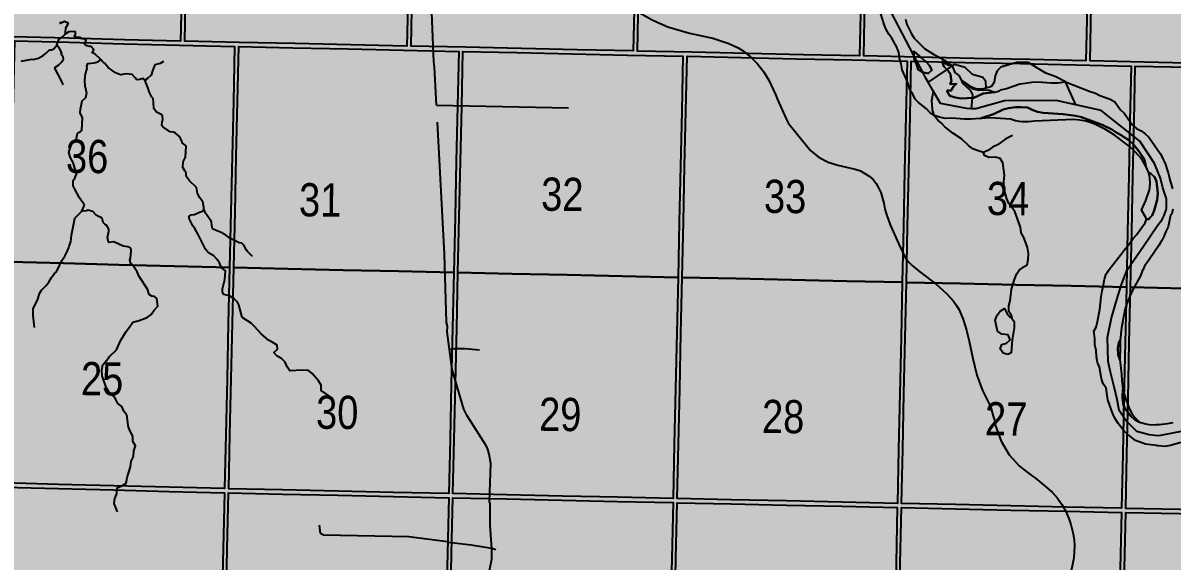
# Model space of a CAD drawing. Extents: x 406396 to 410344, y 6062839 to 6066265.
# Drawn here: x 409331.5 to 409607.9, y 6063477.4 to 6063606.8 of the extents above; entities that cross this region are included whole.
import ezdxf

# ---------------------------------------------------------------- set-up
doc = ezdxf.new("R2010")
doc.units = 0
doc.header["$LTSCALE"] = 5
doc.linetypes.add('DASHED2', pattern=[9.525, 6.35, -3.175])
for name, color, linetype in [('39', 28, 'Continuous'), ('Quarters', 8, 'Continuous'), ('RoadSeg', 57, 'DASHED2'), ('T-WATER', 160, 'Continuous')]:
    doc.layers.add(name, color=color, linetype=linetype)
doc.layers.add('ROUTE-MAP-BACKGROUND-H', color=7, linetype='Continuous', true_color=0xf0ebff)
doc.styles.add('120', font='ARIALN.TTF', dxfattribs={"height": 13})
doc.linetypes.add('TRACKS', pattern='A,3.81,[130,ltypeshp1.shx,S=6.35,R=0,X=0,Y=0],3.81', length=7.62)

msp = doc.modelspace()

# ---------------------------------------------------------------- hatches: boundary and pattern name
at = {"layer": 'ROUTE-MAP-BACKGROUND-H'}
h = msp.add_hatch(color=256, dxfattribs=at)
h.dxf.hatch_style = 1
h.paths.add_polyline_path([(410258.66, 6063255.58), (410260.58, 6063368.34), (410268.76, 6064233.9), (408843.43, 6064264.01), (408831.79, 6063292.96), (408823.13, 6062965.95), (408855.63, 6062965.09), (408869, 6062964.74), (410253.21, 6062935.45)])

# ---------------------------------------------------------------- linework, layer by layer
at = {"layer": '39', "linetype": 'TRACKS', "ltscale": 0.1, "flags": 128}
msp.add_lwpolyline([(409272.02, 6063836.82), (409271.32, 6063838.78), (409271.18, 6063839.93), (409271.21, 6063840.87), (409271.57, 6063842), (409271.73, 6063842.36), (409272.87, 6063844.9), (409272.85, 6063847.18), (409272.77, 6063847.86), (409272.11, 6063849.4), (409267.58, 6063856.61), (409266.84, 6063857.77), (409266.3, 6063858.53), (409265.25, 6063859.42), (409264.45, 6063859.9), (409261.45, 6063860.96), (409260.41, 6063861.48), (409259.86, 6063861.98), (409259.15, 6063862.64), (409258.09, 6063864.19), (409258.5, 6063862.08), (409258.99, 6063859.51), (409259.9, 6063856.62), (409261, 6063853.97), (409262.33, 6063851.54), (409264.2, 6063848.68), (409268.07, 6063842.81), (409272.02, 6063836.82), (409275.44, 6063831.57), (409276.51, 6063829.75), (409277.5, 6063827.79), (409278.63, 6063825.18), (409279.49, 6063822.26), (409284.43, 6063797.05), (409284.9, 6063794.76), (409285.73, 6063790.53), (409286.57, 6063786.42), (409287.62, 6063781.18), (409287.78, 6063779.89), (409287.89, 6063777.63), (409287.93, 6063777.06), (409287.74, 6063770.19), (409287.44, 6063751.48), (409287.65, 6063749.32), (409288.01, 6063747.64), (409288.78, 6063745.11), (409289.23, 6063744.04), (409290.07, 6063742.54), (409291.27, 6063740.7), (409292.62, 6063739.16), (409294.13, 6063737.82), (409295.13, 6063736.81), (409297.34, 6063734.96), (409309.1, 6063725.11), (409322.39, 6063713.97), (409329.28, 6063708.22), (409339.78, 6063700.7), (409352.06, 6063691.93), (409357.73, 6063687.88), (409378.57, 6063673.01), (409386.1, 6063667.44), (409391.17, 6063663.84), (409395.22, 6063661.36), (409396.84, 6063660.35), (409402.78, 6063656.58), (409403.49, 6063656.14), (409413.22, 6063650.19), (409417.08, 6063647.83), (409435.1, 6063636.69), (409436.81, 6063635.63), (409458.88, 6063622.22), (409469.4, 6063615.74), (409471.85, 6063614.22), (409480.28, 6063609.03), (409482.82, 6063607.58), (409483.15, 6063607.4), (409486.66, 6063605.87), (409491.82, 6063604.34), (409497.41, 6063603.11), (409501.3, 6063601.89), (409503.56, 6063600.82), (409504.58, 6063600.17), (409506.47, 6063598.66), (409508.18, 6063597.01), (409509.66, 6063595.13), (409510.95, 6063593.02), (409512.55, 6063589.58), (409513.03, 6063588.36), (409515.08, 6063583.72), (409515.68, 6063582.65), (409516.41, 6063581.69), (409520.96, 6063576.13), (409522.79, 6063574.59), (409524.73, 6063573.53), (409524.97, 6063573.4), (409527.55, 6063572.57), (409531.71, 6063571.64), (409532.96, 6063571.23), (409535.08, 6063569.95), (409535.99, 6063569.14), (409536.72, 6063568.17), (409537.32, 6063567.13), (409537.83, 6063565.98), (409538.61, 6063563.45), (409538.83, 6063562), (409539.21, 6063560.71), (409540.1, 6063558.26), (409542.19, 6063553.58), (409543.82, 6063550.19), (409544.58, 6063549.27), (409544.98, 6063548.88), (409545.25, 6063548.62), (409545.43, 6063548.44), (409547.24, 6063546.91), (409551.16, 6063543.98), (409553.76, 6063541.61), (409555.37, 6063539.85), (409556.09, 6063538.86), (409556.67, 6063537.76), (409557.69, 6063535.48), (409558.5, 6063532.93), (409559.11, 6063530.22), (409559.96, 6063526.1), (409560.95, 6063522.04), (409562.32, 6063518.36), (409564, 6063515.03), (409564.47, 6063513.81), (409564.77, 6063512.46), (409565.19, 6063511.22), (409565.47, 6063509.86), (409566.84, 6063506.2), (409568.73, 6063502.94), (409570.29, 6063501.15), (409571.11, 6063500.27), (409572.02, 6063499.51), (409574.35, 6063497.8), (409575.08, 6063497.28), (409579.07, 6063493.95), (409580.38, 6063492.44), (409581.39, 6063490.99), (409582.32, 6063489.31), (409583.1, 6063487.61), (409583.56, 6063486.16), (409584.13, 6063483.93), (409584.36, 6063482.39), (409584.41, 6063481.03), (409584.29, 6063478.12), (409583.9, 6063476.13), (409583.47, 6063474.37), (409582.83, 6063472.79), (409581.84, 6063470.79), (409578.5, 6063464.49), (409577.58, 6063462.48), (409576.92, 6063460.63), (409576.52, 6063458.87), (409576.3, 6063456.96), (409576.32, 6063455.43), (409576.49, 6063453.54), (409576.66, 6063452.63), (409577.29, 6063450.09), (409577.88, 6063448.24), (409578.28, 6063447.27), (409579.69, 6063444.65), (409581.17, 6063442.45), (409582.3, 6063441.26), (409583.47, 6063440.25), (409584.97, 6063439.14), (409587.28, 6063437.87), (409589.01, 6063437.13), (409591.9, 6063436.35), (409597.08, 6063436.05), (409599.85, 6063436.48), (409600.49, 6063436.58), (409602.5, 6063437.16), (409602.76, 6063437.23), (409603.02, 6063437.3), (409606.03, 6063438.17), (409608.84, 6063438.74), (409610.49, 6063438.83), (409615.41, 6063438.84), (409619.06, 6063438.97), (409621.69, 6063439.46), (409629.01, 6063441.93), (409631.64, 6063442.49), (409643.31, 6063443.27), (409645.71, 6063443.19), (409647.19, 6063443.09), (409653.3, 6063442.68), (409659.64, 6063443.22), (409662.48, 6063442.85), (409664.59, 6063442.15), (409665.9, 6063441.43), (409666.46, 6063441.06), (409666.96, 6063440.73), (409668.25, 6063439.55), (409669.32, 6063438.26), (409675.21, 6063431.64), (409676.26, 6063430.74), (409678.61, 6063428.99), (409679.79, 6063428.33), (409692.44, 6063421.82), (409693.66, 6063421.26), (409694.83, 6063420.84), (409695.98, 6063420.6), (409697.12, 6063420.48), (409698.29, 6063420.51), (409702.83, 6063420.92), (409704.14, 6063420.94), (409705.51, 6063420.83), (409706.86, 6063420.49), (409707.94, 6063420.04), (409708.96, 6063419.47), (409709.95, 6063418.79), (409710.97, 6063417.85), (409711.88, 6063416.7), (409714.68, 6063412.19), (409715.89, 6063410.42), (409716.61, 6063409.72), (409718.04, 6063408.55), (409719.39, 6063407.8), (409723.58, 6063405.98), (409728.97, 6063403.69), (409731.46, 6063403.2), (409733.51, 6063403.24), (409735.73, 6063403.91), (409737.83, 6063404.96), (409739.69, 6063405.6), (409741.54, 6063406.45), (409743.38, 6063407.07), (409746.68, 6063407.55), (409748.65, 6063407.62), (409752.07, 6063407.92), (409753.14, 6063408.01), (409757.45, 6063407.95), (409759.35, 6063407.76), (409761.55, 6063407.41), (409761.81, 6063407.37), (409766.84, 6063406.25), (409772.96, 6063403.66), (409774.8, 6063402.57), (409776.18, 6063401.54), (409777.74, 6063399.97), (409778.92, 6063398.54), (409783.91, 6063394.32), (409790.27, 6063389.52), (409792.52, 6063388.3), (409796.84, 6063386.74), (409799.2, 6063386.03), (409802.58, 6063384.04), (409806.13, 6063380.17), (409809.39, 6063376.59), (409812.67, 6063373.5), (409820.51, 6063369.76), (409823.36, 6063368.05), (409825.79, 6063366.82), (409827.92, 6063365.28), (409830.31, 6063362.87), (409834.73, 6063358.21), (409839.01, 6063353.73), (409839.57, 6063353.3), (409840.7, 6063352.43), (409842.98, 6063351.08), (409847.86, 6063348.01), (409850.02, 6063346.24), (409859.19, 6063336.57), (409866.61, 6063328.88), (409869.32, 6063325.95), (409871.06, 6063323.53), (409872.24, 6063321.22), (409873.15, 6063318.49), (409875.49, 6063307.66), (409876.28, 6063303.52), (409876.99, 6063299.9), (409877.29, 6063298.61), (409877.5, 6063297.69), (409878.09, 6063294.03), (409878.09, 6063291.03), (409877.75, 6063288.56), (409874.31, 6063274.14), (409874.01, 6063272.3), (409873.93, 6063269.93), (409874.24, 6063266.76), (409875.67, 6063259.98), (409879.27, 6063242.81), (409881.31, 6063233.17), (409882, 6063229.89), (409883.32, 6063221.09), (409887.74, 6063187.55), (409888.65, 6063181.87), (409890.75, 6063173.22), (409895.34, 6063155.26), (409895.71, 6063154.09), (409896.72, 6063151.72), (409898.03, 6063149.68), (409898.81, 6063148.79), (409900.65, 6063147.23), (409903.37, 6063144.79), (409907.21, 6063141.73), (409908.8, 6063140.02), (409910.81, 6063137.12), (409911.16, 6063136.49), (409915.77, 6063128.32), (409921.41, 6063118.39), (409921.97, 6063117.51), (409924.34, 6063114.59), (409926.86, 6063112.07), (409939.66, 6063099.28), (409940.72, 6063098.29), (409941.51, 6063097.38), (409943, 6063095.46), (409943.51, 6063094.65), (409944.94, 6063092.29), (409947.26, 6063087.94), (409947.93, 6063086.97), (409949.04, 6063084.88), (409949.64, 6063083.71), (409950.86, 6063081.66), (409951.4, 6063080.48), (409952.87, 6063077.79), (409953.16, 6063077.25), (409954.62, 6063073.79), (409954.97, 6063072.52), (409955.42, 6063069.67), (409958.4, 6063056.2), (409959.88, 6063049.52), (409962.65, 6063036.87), (409963.38, 6063034.33), (409964.27, 6063032.03), (409965.36, 6063029.89), (409968.82, 6063024.97), (409980.36, 6063008.81), (409981.27, 6063007.64), (409984.47, 6063004.15), (409992.59, 6062995.54), (409993.54, 6062994.51), (410001.27, 6062986.07), (410002.72, 6062984.56), (410004.08, 6062982.94), (410005.13, 6062981.24), (410006.03, 6062979.26), (410006.57, 6062977.31), (410006.77, 6062975.33), (410006.77, 6062973.33), (410006.27, 6062970.34), (410005.34, 6062967.06), (410004.61, 6062965.02), (410003.54, 6062961.03), (410001.48, 6062954.07), (410001.16, 6062953.06), (410000.78, 6062951.35), (410000.77, 6062947.99), (410001.11, 6062943.61), (410001.31, 6062941.88), (410001.35, 6062941.02)], dxfattribs=at)
at = {"layer": 'Quarters'}
for points in [[(409370.63, 6063655.65), (409370.32, 6063642.27), (409370.02, 6063628.88), (409369.71, 6063615.66), (409369.41, 6063602.45), (409355.96, 6063602.78), (409342.51, 6063603.12), (409329.06, 6063603.46), (409315.95, 6063603.79), (409316.26, 6063616.99), (409316.57, 6063630.18), (409316.88, 6063643.56), (409317.19, 6063656.94), (409330.3, 6063656.63), (409343.74, 6063656.3), (409357.19, 6063655.97)], [(409425.05, 6063654.46), (409424.75, 6063641.08), (409424.44, 6063627.7), (409424.15, 6063614.48), (409423.85, 6063601.26), (409410.4, 6063601.55), (409396.96, 6063601.84), (409383.52, 6063602.14), (409370.41, 6063602.42), (409370.72, 6063615.64), (409371.02, 6063628.86), (409371.33, 6063642.24), (409371.63, 6063655.62), (409384.74, 6063655.34), (409398.17, 6063655.04), (409411.61, 6063654.75)], [(409479.47, 6063653.27), (409479.17, 6063639.89), (409478.88, 6063626.51), (409478.58, 6063613.29), (409478.29, 6063600.07), (409464.85, 6063600.36), (409451.4, 6063600.65), (409437.96, 6063600.95), (409424.85, 6063601.24), (409425.15, 6063614.45), (409425.45, 6063627.67), (409425.75, 6063641.05), (409426.05, 6063654.44), (409439.16, 6063654.15), (409452.6, 6063653.86), (409466.03, 6063653.56)], [(409533.89, 6063652.08), (409533.6, 6063638.7), (409533.31, 6063625.32), (409533.02, 6063612.1), (409532.73, 6063598.88), (409519.29, 6063599.17), (409505.84, 6063599.47), (409492.4, 6063599.76), (409479.29, 6063600.05), (409479.59, 6063613.26), (409479.88, 6063626.48), (409480.18, 6063639.87), (409480.48, 6063653.25), (409493.58, 6063652.96), (409507.02, 6063652.67), (409520.46, 6063652.37)], [(409588.32, 6063650.89), (409588.03, 6063637.51), (409587.74, 6063624.13), (409587.46, 6063610.91), (409587.17, 6063597.69), (409573.73, 6063597.98), (409560.29, 6063598.28), (409546.84, 6063598.57), (409533.73, 6063598.86), (409534.02, 6063612.08), (409534.31, 6063625.29), (409534.61, 6063638.68), (409534.9, 6063652.06), (409548, 6063651.77), (409561.44, 6063651.48), (409574.88, 6063651.18)], [(409642.74, 6063649.7), (409642.46, 6063636.32), (409642.17, 6063622.94), (409641.9, 6063609.72), (409641.62, 6063596.5), (409628.17, 6063596.79), (409614.73, 6063597.09), (409601.28, 6063597.38), (409588.18, 6063597.67), (409588.46, 6063610.89), (409588.74, 6063624.1), (409589.03, 6063637.49), (409589.32, 6063650.87), (409602.42, 6063650.58), (409615.86, 6063650.29), (409629.3, 6063649.99)], [(409381.21, 6063547.96), (409367.9, 6063548.3), (409354.58, 6063548.65), (409341.27, 6063548.99), (409328.29, 6063549.33), (409328.6, 6063562.71), (409328.92, 6063576.09), (409329.22, 6063589.28), (409329.53, 6063602.48), (409342.51, 6063602.15), (409355.81, 6063601.82), (409369.12, 6063601.49), (409382.43, 6063601.16), (409382.13, 6063587.94), (409381.82, 6063574.72), (409381.52, 6063561.34)], [(409435.14, 6063546.78), (409421.82, 6063547.07), (409408.51, 6063547.36), (409395.19, 6063547.65), (409382.21, 6063547.94), (409382.52, 6063561.32), (409382.83, 6063574.7), (409383.13, 6063587.92), (409383.43, 6063601.14), (409396.41, 6063600.85), (409409.72, 6063600.56), (409423.03, 6063600.27), (409436.34, 6063599.98), (409436.04, 6063586.76), (409435.74, 6063573.54), (409435.44, 6063560.16)], [(409489.07, 6063545.6), (409475.75, 6063545.89), (409462.44, 6063546.18), (409449.12, 6063546.48), (409436.14, 6063546.76), (409436.44, 6063560.14), (409436.75, 6063573.52), (409437.04, 6063586.74), (409437.34, 6063599.96), (409450.32, 6063599.68), (409463.63, 6063599.38), (409476.94, 6063599.09), (409490.25, 6063598.8), (409489.96, 6063585.58), (409489.66, 6063572.36), (409489.36, 6063558.98)], [(409543, 6063544.42), (409529.68, 6063544.71), (409516.37, 6063545.01), (409503.05, 6063545.3), (409490.07, 6063545.58), (409490.37, 6063558.96), (409490.67, 6063572.34), (409490.96, 6063585.56), (409491.25, 6063598.78), (409504.23, 6063598.5), (409517.54, 6063598.21), (409530.85, 6063597.91), (409544.16, 6063597.62), (409543.87, 6063584.4), (409543.58, 6063571.18), (409543.29, 6063557.8)], [(409596.91, 6063543.25), (409583.6, 6063543.54), (409570.29, 6063543.83), (409556.98, 6063544.12), (409544, 6063544.4), (409544.29, 6063557.78), (409544.59, 6063571.16), (409544.88, 6063584.38), (409545.16, 6063597.6), (409558.14, 6063597.32), (409571.44, 6063597.03), (409584.75, 6063596.74), (409598.05, 6063596.45), (409597.77, 6063583.23), (409597.48, 6063570.01), (409597.2, 6063556.63)], [(409650.82, 6063542.06), (409637.51, 6063542.36), (409624.2, 6063542.65), (409610.89, 6063542.94), (409597.91, 6063543.22), (409598.2, 6063556.6), (409598.49, 6063569.98), (409598.77, 6063583.2), (409599.06, 6063596.42), (409612.03, 6063596.14), (409625.33, 6063595.85), (409638.64, 6063595.56), (409651.95, 6063595.26), (409651.67, 6063582.04), (409651.39, 6063568.82), (409651.11, 6063555.44)], [(409381.21, 6063547.96), (409380.9, 6063534.58), (409380.6, 6063521.2), (409380.29, 6063507.82), (409379.99, 6063494.77), (409366.67, 6063495.12), (409353.36, 6063495.46), (409340.04, 6063495.8), (409327.06, 6063496.14), (409327.36, 6063509.19), (409327.67, 6063522.57), (409327.98, 6063535.95), (409328.29, 6063549.33), (409341.27, 6063548.99), (409354.58, 6063548.65), (409367.9, 6063548.3)], [(409435.14, 6063546.78), (409434.84, 6063533.4), (409434.53, 6063520.02), (409434.23, 6063506.64), (409433.94, 6063493.59), (409420.62, 6063493.88), (409407.3, 6063494.18), (409393.98, 6063494.47), (409381, 6063494.75), (409381.29, 6063507.8), (409381.6, 6063521.18), (409381.91, 6063534.56), (409382.21, 6063547.94), (409395.19, 6063547.65), (409408.51, 6063547.36), (409421.82, 6063547.07)], [(409489.07, 6063545.6), (409488.77, 6063532.22), (409488.47, 6063518.84), (409488.18, 6063505.46), (409487.89, 6063492.41), (409474.57, 6063492.71), (409461.25, 6063493), (409447.93, 6063493.29), (409434.94, 6063493.57), (409435.24, 6063506.62), (409435.54, 6063520), (409435.84, 6063533.38), (409436.14, 6063546.76), (409449.12, 6063546.48), (409462.44, 6063546.18), (409475.75, 6063545.89)], [(409543, 6063544.42), (409542.71, 6063531.04), (409542.41, 6063517.66), (409542.12, 6063504.28), (409541.84, 6063491.23), (409528.52, 6063491.53), (409515.2, 6063491.82), (409501.88, 6063492.11), (409488.89, 6063492.39), (409489.18, 6063505.44), (409489.48, 6063518.82), (409489.77, 6063532.2), (409490.07, 6063545.58), (409503.05, 6063545.3), (409516.37, 6063545.01), (409529.68, 6063544.71)], [(409596.91, 6063543.25), (409596.62, 6063529.86), (409596.33, 6063516.48), (409596.05, 6063503.1), (409595.77, 6063490.06), (409582.45, 6063490.35), (409569.14, 6063490.64), (409555.82, 6063490.93), (409542.84, 6063491.21), (409543.13, 6063504.26), (409543.42, 6063517.64), (409543.71, 6063531.02), (409544, 6063544.4), (409556.98, 6063544.12), (409570.29, 6063543.83), (409583.6, 6063543.54)], [(409650.82, 6063542.06), (409650.54, 6063528.68), (409650.26, 6063515.3), (409649.98, 6063501.92), (409649.7, 6063488.87), (409636.38, 6063489.17), (409623.07, 6063489.46), (409609.75, 6063489.75), (409596.77, 6063490.03), (409597.05, 6063503.08), (409597.34, 6063516.46), (409597.62, 6063529.84), (409597.91, 6063543.22), (409610.89, 6063542.94), (409624.2, 6063542.65), (409637.51, 6063542.36)], [(409378.74, 6063440.25), (409365.42, 6063440.59), (409352.1, 6063440.93), (409338.78, 6063441.28), (409325.79, 6063441.61), (409326.1, 6063454.99), (409326.41, 6063468.37), (409326.72, 6063481.76), (409327.03, 6063495.14), (409340.02, 6063494.8), (409353.33, 6063494.46), (409366.65, 6063494.11), (409379.97, 6063493.77), (409379.66, 6063480.39), (409379.36, 6063467.01), (409379.05, 6063453.63)], [(409432.71, 6063439.07), (409419.39, 6063439.36), (409406.06, 6063439.65), (409392.74, 6063439.94), (409379.75, 6063440.22), (409380.05, 6063453.6), (409380.36, 6063466.98), (409380.67, 6063480.37), (409380.97, 6063493.75), (409393.96, 6063493.46), (409407.28, 6063493.17), (409420.6, 6063492.88), (409433.92, 6063492.59), (409433.61, 6063479.21), (409433.31, 6063465.83), (409433.01, 6063452.45)], [(409486.68, 6063437.89), (409473.35, 6063438.18), (409460.03, 6063438.47), (409446.7, 6063438.76), (409433.71, 6063439.05), (409434.02, 6063452.43), (409434.32, 6063465.81), (409434.62, 6063479.19), (409434.92, 6063492.57), (409447.91, 6063492.28), (409461.23, 6063491.99), (409474.55, 6063491.7), (409487.87, 6063491.41), (409487.57, 6063478.03), (409487.27, 6063464.65), (409486.98, 6063451.27)], [(409540.65, 6063436.71), (409527.32, 6063437), (409514, 6063437.29), (409500.67, 6063437.58), (409487.68, 6063437.87), (409487.98, 6063451.25), (409488.28, 6063464.63), (409488.57, 6063478.01), (409488.87, 6063491.39), (409501.85, 6063491.1), (409515.18, 6063490.81), (409528.5, 6063490.52), (409541.82, 6063490.23), (409541.52, 6063476.85), (409541.23, 6063463.47), (409540.94, 6063450.09)], [(409594.6, 6063435.53), (409581.28, 6063435.82), (409567.96, 6063436.11), (409554.64, 6063436.4), (409541.65, 6063436.69), (409541.94, 6063450.07), (409542.24, 6063463.45), (409542.53, 6063476.83), (409542.82, 6063490.21), (409555.8, 6063489.93), (409569.11, 6063489.63), (409582.43, 6063489.34), (409595.75, 6063489.05), (409595.46, 6063475.67), (409595.17, 6063462.29), (409594.88, 6063448.91)], [(409648.55, 6063434.35), (409635.23, 6063434.64), (409621.91, 6063434.93), (409608.59, 6063435.22), (409595.6, 6063435.51), (409595.89, 6063448.89), (409596.18, 6063462.27), (409596.46, 6063475.65), (409596.75, 6063489.03), (409609.73, 6063488.75), (409623.05, 6063488.45), (409636.36, 6063488.16), (409649.68, 6063487.87), (409649.4, 6063474.49), (409649.12, 6063461.11), (409648.83, 6063447.73)]]:
    msp.add_lwpolyline(points, close=True, dxfattribs=at)
at = {"layer": 'RoadSeg'}
for p, q in [((409430.97, 6063587.01), (409477.4, 6063586.11)), ((409445.22, 6063480.01), (409444.28, 6063480.38))]:
    msp.add_line(p, q, dxfattribs=at)
for points in [[(409430.97, 6063587.01), (409430.51, 6063596.16), (409430.31, 6063597.49), (409429.64, 6063615.86), (409429.31, 6063617.03), (409428.48, 6063618.06), (409421.55, 6063623.38)], [(409434.13, 6063528.27), (409433.57, 6063532.53), (409433.6, 6063533.89), (409433.4, 6063534.73), (409432.87, 6063551.2), (409430.97, 6063587.01)], [(409441.29, 6063528.1), (409437.86, 6063528.4), (409435.43, 6063528.44), (409434.13, 6063528.27)], [(409444.28, 6063480.38), (409443.92, 6063485.94), (409443.88, 6063491.23), (409443.75, 6063491.59), (409444.02, 6063500.78), (409443.65, 6063503.04), (409443.25, 6063504.47), (409442.82, 6063505.27), (409438.36, 6063512.26), (409437.59, 6063513.93), (409434.77, 6063523.44), (409434.13, 6063528.27)], [(409444.28, 6063480.38), (409439.29, 6063481.21), (409433.87, 6063481.78), (409433.6, 6063481.94), (409424.35, 6063483.14), (409403.82, 6063483.61), (409403.12, 6063483.97), (409402.82, 6063486)], [(409443.75, 6063475.05), (409444.28, 6063477.78), (409444.28, 6063480.38)]]:
    msp.add_lwpolyline(points, dxfattribs=at)
at = {"layer": 'T-WATER'}
for p, q in [((409547.94, 6063594.97), (409545.82, 6063599.01)), ((409553.72, 6063595.64), (409549.24, 6063592.58)), ((409554.98, 6063596.5), (409553.72, 6063595.64)), ((409550.53, 6063590.33), (409549.24, 6063592.58)), ((409584.75, 6063587.09), (409582.31, 6063592.63)), ((409559.83, 6063588.76), (409559.58, 6063586.17)), ((409345.98, 6063562.27), (409346.32, 6063563.01))]:
    msp.add_line(p, q, dxfattribs=at)
for points in [[(409545.82, 6063599.01), (409540.29, 6063609.54), (409539.57, 6063613.86), (409540.45, 6063619.69), (409542.53, 6063626.89), (409544.37, 6063630.72), (409546.61, 6063633.92), (409552.2, 6063637.04), (409558.43, 6063638.39), (409567.47, 6063637.84), (409571.13, 6063636.32)], [(409610.03, 6063505.91), (409607.54, 6063505.13), (409606.14, 6063504.9), (409604.66, 6063505.07), (409604.4, 6063505.1), (409604.13, 6063505.14), (409601.5, 6063505.44), (409599.11, 6063506.35), (409597.26, 6063507.81), (409597.12, 6063507.94), (409596.39, 6063508.61), (409596.14, 6063508.93), (409594.94, 6063510.46), (409594.29, 6063511.45), (409593.72, 6063512.52), (409592.46, 6063516.17), (409592.4, 6063516.59), (409592.02, 6063518.98), (409591.37, 6063519.99), (409590.9, 6063521.17), (409590.47, 6063523.99), (409589.98, 6063525.12), (409589.72, 6063526.49), (409589.62, 6063528.02), (409589.35, 6063529.38), (409589.32, 6063530.98), (409589.09, 6063532.64), (409589.67, 6063533.65), (409590, 6063535), (409590.51, 6063537.85), (409590.84, 6063540.91), (409591.08, 6063542.34), (409591.34, 6063543.39), (409591.42, 6063543.71), (409591.6, 6063544.75), (409591.67, 6063545.17), (409592.06, 6063546.44), (409592.36, 6063546.88), (409592.61, 6063547.24), (409592.79, 6063547.51), (409592.81, 6063547.53), (409595.66, 6063551.16), (409596.35, 6063552.13), (409597.08, 6063553.06), (409598.12, 6063554.36), (409598.57, 6063554.94), (409599.38, 6063555.8), (409601.44, 6063558.76), (409601.75, 6063559.63), (409602.31, 6063559.59), (409602.67, 6063560), (409603.1, 6063560.48), (409603.6, 6063561.65), (409604.36, 6063564.28), (409604.52, 6063565.82), (409604.18, 6063568.7), (409603.65, 6063569.8), (409603.55, 6063569.9), (409602.9, 6063570.55), (409602.34, 6063570.75), (409602.34, 6063570.75), (409601.56, 6063572.36), (409601.24, 6063573.96), (409599.93, 6063575.98), (409598.62, 6063577.58), (409598.43, 6063577.81), (409597.63, 6063578.46), (409597.5, 6063578.57), (409595.49, 6063579.92), (409594.38, 6063580.51), (409593.39, 6063581.21), (409591.1, 6063582.32), (409586.11, 6063584.11), (409584.74, 6063584.45), (409581.74, 6063584.87), (409576.94, 6063585.18), (409575.51, 6063585.45), (409574.22, 6063585.87), (409573.1, 6063586.43), (409571.57, 6063586.57), (409571.18, 6063586.58), (409570.28, 6063586.58), (409568.58, 6063586.31), (409567.25, 6063585.96), (409564.99, 6063584.87), (409562.46, 6063584.08), (409561.82, 6063583.8), (409559.52, 6063583.65), (409557.96, 6063583.63), (409554.85, 6063583.88), (409553.34, 6063583.86), (409551.94, 6063584.18), (409550.65, 6063584.58), (409549.63, 6063585.25), (409548.84, 6063586.15), (409546.95, 6063587.69), (409546.1, 6063588.51), (409545.53, 6063589.65), (409544.97, 6063590.46), (409544.85, 6063590.65), (409544.55, 6063591.99), (409544.03, 6063593.17), (409542.99, 6063595.53), (409542.76, 6063596.97), (409542.51, 6063597.85), (409542.38, 6063598.28), (409542.35, 6063598.52), (409542.18, 6063599.72), (409541.74, 6063600.98), (409540.5, 6063603.14), (409539.78, 6063604.12), (409539.14, 6063605.21), (409538.66, 6063606.4), (409537.47, 6063610.27)], [(409341.64, 6063604.14), (409341.72, 6063604.48), (409341.8, 6063605.61), (409342.37, 6063606.61), (409342.37, 6063606.76), (409341.54, 6063607.13), (409340.53, 6063606.7), (409340.53, 6063607.06)], [(409543.76, 6063607.7), (409544.13, 6063606.41), (409545.23, 6063604.16), (409545.87, 6063603.13), (409548.44, 6063600.58), (409550.52, 6063599.29), (409552.25, 6063598.31), (409553.48, 6063597.61), (409553.75, 6063597.46), (409554.98, 6063596.5), (409554.15, 6063596.67), (409552.62, 6063597.57), (409553.05, 6063596.31), (409554.07, 6063595.3), (409554.6, 6063594.49), (409554.75, 6063593.16), (409554.87, 6063592.81), (409554.53, 6063592.23), (409554.64, 6063592.09), (409556.08, 6063592.17), (409555.3, 6063591.52), (409554.68, 6063590.48), (409553.88, 6063590.62), (409553.81, 6063590.28), (409554.47, 6063589.28), (409555.71, 6063588.84), (409557.21, 6063588.61), (409558.62, 6063588.74), (409559.83, 6063588.76), (409560.23, 6063588.77), (409562.51, 6063589.84), (409565.28, 6063590.19), (409566.43, 6063590.5), (409566.72, 6063590.68), (409568.06, 6063591.04), (409571.3, 6063592.13), (409571.43, 6063592.17), (409574.14, 6063592.59), (409575.7, 6063592.64), (409578.85, 6063592.42), (409580.45, 6063592.44), (409582.31, 6063592.63), (409588.17, 6063590.34), (409589.46, 6063589.94), (409590.57, 6063589.36), (409593.05, 6063588.45), (409594.11, 6063587.82), (409595.48, 6063585.88), (409596.36, 6063585.07), (409597.73, 6063583.16), (409598.45, 6063582.17), (409598.71, 6063581.96), (409599.37, 6063581.42), (409600.47, 6063580.84), (409601.43, 6063580.12), (409602.3, 6063579.32), (409603.06, 6063578.32), (409605.04, 6063575.41), (409605.73, 6063574.03), (409605.86, 6063573.77), (409606, 6063573.5), (409606.14, 6063573.22), (409606.98, 6063570.77), (409607.18, 6063569.82), (409607.26, 6063569.42), (409608, 6063566.9)], [(409339.67, 6063601.43), (409340.15, 6063602.79), (409341.05, 6063603.47), (409341.64, 6063604.14)], [(409350.15, 6063598.11), (409348.86, 6063599.31), (409348.05, 6063599.67), (409348.46, 6063600.22), (409348.55, 6063600.46), (409347.92, 6063601.16), (409347.5, 6063601.15), (409346.67, 6063601.36), (409346.34, 6063601.68), (409346.75, 6063602.68), (409346.09, 6063603.08), (409345.84, 6063602.99), (409345.22, 6063603.29), (409344.32, 6063603.41), (409343.83, 6063603.6), (409344.15, 6063604.13), (409344.12, 6063604.69), (409343.55, 6063604.76), (409342.57, 6063604.7), (409341.64, 6063604.14)], [(409331.07, 6063597.65), (409333.63, 6063598.1), (409333.95, 6063598.05), (409335.25, 6063598.36), (409336.38, 6063599.01), (409337.1, 6063599.54), (409337.86, 6063600.32), (409338.35, 6063600.37), (409338.9, 6063600.57), (409339.67, 6063601.43)], [(409341.17, 6063591.92), (409341.03, 6063592.4), (409339.94, 6063594.59), (409339.32, 6063595.61), (409339.21, 6063596.09), (409340.07, 6063596.62), (409340.76, 6063597.38), (409341.23, 6063598.08), (409341.19, 6063598.59), (409340.69, 6063599.34), (409340.87, 6063599.62), (409340.32, 6063600.68), (409339.67, 6063601.43)], [(409346.32, 6063563.01), (409345.13, 6063564.71), (409343.96, 6063566.84), (409343.62, 6063567.66), (409343.62, 6063568.87), (409344, 6063569.48), (409344.4, 6063570.45), (409344.44, 6063570.78), (409344.02, 6063571.84), (409343.56, 6063573.25), (409342.98, 6063574.35), (409342.55, 6063575.63), (409342.93, 6063576.97), (409342.94, 6063577.4), (409343.39, 6063578.21), (409344.17, 6063578.7), (409344.4, 6063578.92), (409344.52, 6063579.96), (409344.63, 6063580.26), (409345.39, 6063580.69), (409345.65, 6063580.97), (409345.81, 6063584.01), (409345.3, 6063585.18), (409345.34, 6063586.04), (409345.76, 6063588.08), (409346.62, 6063588.89), (409346.85, 6063590.03), (409346.76, 6063590.14), (409346.57, 6063591.33), (409346.46, 6063591.55), (409346.37, 6063593.06), (409346.53, 6063594.56), (409346.95, 6063595.82), (409346.88, 6063596.37), (409347.14, 6063597.09), (409348.66, 6063597.25), (409349.25, 6063597.41), (409349.87, 6063597.73), (409350.15, 6063598.11)], [(409360.89, 6063592.79), (409360.4, 6063593.47), (409359.61, 6063593.18), (409359.15, 6063593.09), (409358.82, 6063593.18), (409358.53, 6063593.58), (409357.75, 6063594.41), (409356.37, 6063594.57), (409354.97, 6063594.33), (409353.8, 6063594.82), (409352, 6063596.08), (409351.11, 6063597.12), (409351.04, 6063597.11), (409350.54, 6063597.63), (409350.36, 6063597.91), (409350.15, 6063598.11)], [(409365.29, 6063597.56), (409364.52, 6063597.04), (409363.52, 6063596.85), (409363.2, 6063596.72), (409362.73, 6063595.52), (409362.34, 6063594.24), (409361.48, 6063593.41), (409361.09, 6063593.17), (409360.89, 6063592.79)], [(409582.31, 6063592.63), (409579.96, 6063593.83), (409577.51, 6063594.74), (409573.3, 6063597.28), (409572.31, 6063597.37), (409570.6, 6063597.32), (409566.73, 6063596.16), (409565.83, 6063595.33), (409565.38, 6063594.07), (409565.15, 6063592.58), (409564.47, 6063591.56), (409563.21, 6063591.14)], [(409549.24, 6063592.58), (409548.68, 6063593.56), (409547.94, 6063594.97)], [(409563.21, 6063591.14), (409563.15, 6063592.73), (409562.4, 6063593.65), (409559.91, 6063594.43), (409558.17, 6063596.06), (409555.54, 6063596.82), (409554.98, 6063596.5)], [(409375.02, 6063562.06), (409375.05, 6063562.39), (409374.81, 6063563.79), (409374.08, 6063564.7), (409373.51, 6063565.81), (409373.28, 6063567.22), (409371.58, 6063568.83), (409370.88, 6063569.8), (409370.69, 6063571.02), (409370.45, 6063571.23), (409370, 6063572.04), (409370.05, 6063573.41), (409370.57, 6063574.53), (409370.79, 6063577.14), (409370.54, 6063577.43), (409369.84, 6063577.97), (409369.75, 6063578.44), (409369.16, 6063579.51), (409368.19, 6063580.26), (409367.73, 6063580.52), (409366.92, 6063580.64), (409365.19, 6063581.78), (409364.9, 6063582.13), (409364.98, 6063583.08), (409365.12, 6063583.41), (409365.05, 6063584.54), (409364.92, 6063584.71), (409363.67, 6063585.35), (409363.01, 6063586.22), (409362.94, 6063587.68), (409362.8, 6063588.65), (409362.49, 6063588.94), (409361.94, 6063590.06), (409361.55, 6063591.29), (409361.08, 6063592.51), (409360.89, 6063592.79)], [(409563.21, 6063591.14), (409562.3, 6063590.86), (409562.17, 6063590.86), (409560.86, 6063590.88), (409559.88, 6063591.27), (409559.72, 6063591.33), (409557.21, 6063593.15)], [(409557.21, 6063593.15), (409557.54, 6063592.29), (409559.36, 6063590.66), (409559.92, 6063589.55), (409559.83, 6063588.76)], [(409550.65, 6063584.58), (409550.26, 6063585.92), (409550.1, 6063588.27), (409550.53, 6063590.33)], [(409559.58, 6063586.17), (409558.51, 6063586.21), (409552.2, 6063587.41), (409550.53, 6063590.33)], [(409584.75, 6063587.09), (409580.01, 6063588.13), (409567.63, 6063588.05), (409560.67, 6063586.13), (409559.58, 6063586.17)], [(409605.72, 6063567.17), (409605.11, 6063569.46), (409603.71, 6063573.02), (409600.15, 6063578.34), (409590.84, 6063585.77), (409584.75, 6063587.09)], [(409562.55, 6063575.68), (409561.25, 6063576.04), (409559.97, 6063576.51), (409559.03, 6063577.27), (409557.28, 6063578.97), (409555.19, 6063580.32), (409553.26, 6063581.82), (409552.44, 6063582.68), (409551.53, 6063583.43), (409550.65, 6063584.58)], [(409569.5, 6063579.7), (409567.96, 6063578.91), (409565.9, 6063577.52), (409564.75, 6063576.91), (409563.73, 6063576.21), (409562.55, 6063575.68)], [(409571.93, 6063547.96), (409571.95, 6063547.98), (409573.07, 6063548.63), (409573.32, 6063549.9), (409573.35, 6063551.38), (409573.12, 6063552.77), (409572.23, 6063555.21), (409571.62, 6063556.29), (409571.43, 6063557.71), (409570.09, 6063561.42), (409568.64, 6063563.35), (409568.17, 6063564.52), (409567.45, 6063567.07), (409567.44, 6063568.64), (409567.57, 6063570.17), (409567.24, 6063573.16), (409566.6, 6063574.19), (409565.41, 6063574.49), (409563.87, 6063574.46), (409562.76, 6063574.92), (409562.55, 6063575.68)], [(409605.56, 6063559.5), (409606.03, 6063560.46), (409606.55, 6063562.11), (409606.55, 6063564.47), (409605.72, 6063567.17)], [(409342.62, 6063553.09), (409342.63, 6063553.11), (409343.05, 6063554.18), (409343.19, 6063555.75), (409343.72, 6063558.57), (409344.02, 6063559.87), (409345.65, 6063561.53), (409345.98, 6063562.27)], [(409357.18, 6063552.75), (409357.16, 6063552.78), (409356.74, 6063552.94), (409355.59, 6063553.12), (409353.36, 6063554.13), (409352.14, 6063554.01), (409352.06, 6063554.1), (409351.82, 6063555.22), (409352.2, 6063556.74), (409352.19, 6063557.12), (409351.73, 6063557.99), (409351.33, 6063558.27), (409350.83, 6063558.83), (409350.61, 6063559.49), (409350.33, 6063560.01), (409349.68, 6063560.24), (409349.16, 6063560.58), (409348.35, 6063561.48), (409347.1, 6063561.76), (409346.81, 6063561.63), (409345.93, 6063561.53), (409345.85, 6063561.61), (409345.98, 6063562.27)], [(409375.46, 6063552.33), (409375.45, 6063552.36), (409373.66, 6063555.9), (409372.82, 6063557.39), (409372.38, 6063557.98), (409371.5, 6063559.78), (409371.53, 6063560.36), (409371.98, 6063560.61), (409372.8, 6063560.76), (409373.95, 6063561.28), (409374.7, 6063561.49), (409374.95, 6063561.72), (409375.02, 6063562.06)], [(409385.31, 6063552.11), (409385.29, 6063552.13), (409384.61, 6063553.31), (409384.16, 6063553.81), (409383.55, 6063553.94), (409381.31, 6063555.01), (409380.3, 6063555.75), (409379.17, 6063556.4), (409377.96, 6063556.87), (409377.1, 6063557.31), (409376.99, 6063557.62), (409376.9, 6063558.89), (409376.81, 6063559.12), (409375.42, 6063561.06), (409375.02, 6063562.06)], [(409608.07, 6063561.97), (409607.85, 6063560.92), (409607.53, 6063560.58), (409606.95, 6063557.77), (409606.37, 6063556.67), (409605.95, 6063555.4), (409605.6, 6063554.78), (409605.45, 6063554.51), (409605.3, 6063554.25), (409604.74, 6063553.25), (409602.46, 6063550), (409601.28, 6063548.32), (409600.87, 6063547.36), (409600.86, 6063547.34), (409600.75, 6063547.07), (409600.28, 6063545.95), (409598.76, 6063543.23), (409598.46, 6063542.7), (409597.83, 6063541.2), (409596.95, 6063539.1), (409596.77, 6063538.56), (409596.53, 6063537.82), (409595.75, 6063533.45), (409595.46, 6063530.51), (409595.11, 6063530.05), (409594.87, 6063528.58), (409594.91, 6063526.98), (409595.32, 6063525.88), (409595.77, 6063522.33), (409595.82, 6063520.75), (409596.07, 6063518.7), (409595.97, 6063516.72), (409595.99, 6063516.51), (409596.11, 6063515.24), (409596.26, 6063514.83), (409596.55, 6063514.05), (409597.23, 6063513.19), (409598.01, 6063512.21), (409598.9, 6063511.41), (409599.76, 6063510.89), (409600.09, 6063510.77), (409601.61, 6063510.38), (409602.29, 6063510.23), (409603.89, 6063510.16), (409604.24, 6063510.19), (409604.51, 6063510.21), (409604.77, 6063510.24), (409606.81, 6063510.42), (409608.19, 6063510.66)], [(409597.09, 6063547.42), (409601.06, 6063553.13), (409604.44, 6063558.1), (409605.56, 6063559.5)], [(409334.29, 6063533.54), (409333.96, 6063536.43), (409333.96, 6063538.05), (409335.12, 6063540.33), (409335.5, 6063541.68), (409335.94, 6063542.56), (409337.04, 6063543.53), (409337.74, 6063544.48), (409338.36, 6063545.54), (409339.02, 6063546.46), (409339.54, 6063546.89), (409339.83, 6063547.39), (409340.85, 6063549.69), (409341.57, 6063550.72), (409342.14, 6063551.84), (409342.52, 6063552.82), (409342.62, 6063553.09)], [(409354.28, 6063489.17), (409353.48, 6063491.23), (409353.64, 6063492.39), (409354.08, 6063493.49), (409354.17, 6063494.94), (409355.29, 6063495.43), (409356.32, 6063496.06), (409356.58, 6063497.46), (409357.34, 6063499.99), (409357.58, 6063501.4), (409358.11, 6063502.52), (409358.19, 6063503.87), (409358.56, 6063505.03), (409357.96, 6063506.1), (409357.97, 6063507.38), (409357.37, 6063508.41), (409356.87, 6063509.54), (409356.5, 6063512.42), (409355.81, 6063513.41), (409355.26, 6063514.53), (409354.35, 6063515.27), (409353.8, 6063516.38), (409353.07, 6063517.28), (409352.15, 6063518.08), (409351.51, 6063519.1), (409350.58, 6063521.9), (409350.46, 6063523.21), (409350.61, 6063524.21), (409350.76, 6063524.54), (409352.02, 6063526.08), (409352.25, 6063526.46), (409353.98, 6063528.15), (409355.05, 6063530.46), (409356.3, 6063532.61), (409357.07, 6063533.51), (409357.93, 6063534.79), (409358.83, 6063535.06), (409359.26, 6063535.11), (409361.39, 6063535.93), (409362.38, 6063536.69), (409363.09, 6063537.71), (409363.98, 6063538.7), (409363.71, 6063540.54), (409363.16, 6063541), (409362.52, 6063541.06), (409361.89, 6063541.5), (409361.48, 6063542.8), (409359.5, 6063545.82), (409358.96, 6063546.96), (409357.88, 6063548.63), (409357.49, 6063548.85), (409357.25, 6063549.75), (409357.38, 6063550.19), (409357.51, 6063551.93), (409357.55, 6063552.38), (409357.44, 6063552.49), (409357.4, 6063552.53), (409357.18, 6063552.75)], [(409405.77, 6063516.61), (409403.27, 6063518.39), (409403.24, 6063519.66), (409402.63, 6063520.68), (409401.08, 6063522.45), (409400.19, 6063523.17), (409398.66, 6063523.28), (409395.73, 6063523.12), (409395.09, 6063524.11), (409394.55, 6063525.21), (409393.72, 6063526.06), (409392.62, 6063526.65), (409391.87, 6063527.56), (409392.73, 6063528.32), (409392.63, 6063529.27), (409391.64, 6063529.94), (409390.54, 6063530.48), (409388.81, 6063532.01), (409387.2, 6063533.78), (409386.37, 6063534.6), (409384.37, 6063535.86), (409384.26, 6063536.02), (409383.44, 6063538.96), (409383.11, 6063539.62), (409382.29, 6063540.47), (409381.2, 6063541.15), (409379.84, 6063541.5), (409379.52, 6063542.07), (409379.54, 6063542.82), (409380.04, 6063545.06), (409380.25, 6063547.17), (409379.28, 6063547.89), (409378.8, 6063549.08), (409378.12, 6063550.01), (409377.41, 6063550.76), (409376.12, 6063551.48), (409375.67, 6063552.07), (409375.46, 6063552.33)], [(409386.73, 6063550.62), (409385.56, 6063551.84), (409385.31, 6063552.11)], [(409569.94, 6063544.84), (409570.48, 6063546.36), (409571.16, 6063547.34), (409571.66, 6063547.75), (409571.93, 6063547.96)], [(409604.45, 6063507.45), (409602.39, 6063507.71), (409599.47, 6063508.49), (409596.81, 6063511.15), (409595.19, 6063513.55), (409594.73, 6063516.21), (409594.08, 6063518.93), (409593.11, 6063522.82), (409592.53, 6063525.35), (409592.4, 6063531.13), (409593.37, 6063535.86), (409594.67, 6063540.53), (409595.77, 6063543.9), (409597.09, 6063547.42)], [(409569.47, 6063535.63), (409569.28, 6063536.4), (409568.65, 6063537.42), (409568.65, 6063538.75), (409568.96, 6063539.98), (409569.26, 6063542.76), (409569.94, 6063544.84)], [(409662.24, 6063502.68), (409661.74, 6063502.96), (409657.27, 6063504.57), (409653.78, 6063505.82), (409650.7, 6063506.8), (409648.6, 6063508.01), (409646.77, 6063508.28), (409644.89, 6063508.32), (409640.42, 6063508.95), (409628.88, 6063510.25), (409625.26, 6063510.47), (409622.4, 6063510.47), (409615.47, 6063509.53), (409605.14, 6063507.56), (409604.47, 6063507.46), (409604.45, 6063507.45)]]:
    msp.add_lwpolyline(points, dxfattribs=at)
for points in [[(409549.26, 6063594.62), (409547.91, 6063594.98), (409546.86, 6063595.65), (409546.43, 6063596.88), (409546.02, 6063597.77), (409545.95, 6063597.91), (409545.89, 6063598.45), (409545.71, 6063599.96), (409546.06, 6063599.79), (409547.64, 6063598.41), (409548.43, 6063597.72), (409548.75, 6063597.44), (409549.57, 6063596.59), (409550.09, 6063595.42), (409549.26, 6063594.62)], [(409546.86, 6063595.65), (409547.91, 6063594.98), (409549.26, 6063594.62), (409550.09, 6063595.42), (409549.57, 6063596.59), (409548.75, 6063597.44), (409548.43, 6063597.72), (409547.64, 6063598.41), (409546.06, 6063599.79), (409545.71, 6063599.96), (409545.89, 6063598.45), (409545.95, 6063597.91), (409546.02, 6063597.77), (409546.43, 6063596.88), (409546.86, 6063595.65)], [(409565.28, 6063590.19), (409562.51, 6063589.84), (409560.23, 6063588.77), (409559.83, 6063588.76), (409558.62, 6063588.74), (409557.21, 6063588.61), (409555.71, 6063588.84), (409554.47, 6063589.28), (409553.81, 6063590.28), (409553.88, 6063590.62), (409554.68, 6063590.48), (409555.3, 6063591.52), (409556.08, 6063592.17), (409554.64, 6063592.09), (409554.53, 6063592.23), (409554.87, 6063592.81), (409554.75, 6063593.16), (409554.6, 6063594.49), (409554.07, 6063595.3), (409553.05, 6063596.31), (409552.62, 6063597.57), (409554.15, 6063596.67), (409554.98, 6063596.5), (409555.62, 6063594.92), (409556.59, 6063594.19), (409557.21, 6063593.15), (409558.96, 6063591.57), (409560.06, 6063590.96), (409560.73, 6063590.78), (409561.38, 6063590.6), (409562.88, 6063590.69), (409563.91, 6063590.64), (409565.28, 6063590.19)], [(409601.56, 6063572.36), (409600.91, 6063573.52), (409600.24, 6063574.51), (409598.65, 6063576.22), (409598.59, 6063576.28), (409597.77, 6063577.02), (409597.6, 6063577.15), (409594, 6063579.91), (409591.92, 6063581.18), (409589.68, 6063582.31), (409588.48, 6063582.78), (409587.18, 6063583.17), (409585.71, 6063583.41), (409584.16, 6063583.55), (409574.84, 6063583.17), (409573.36, 6063583.03), (409571.75, 6063583.04), (409571.1, 6063583.12), (409570.24, 6063583.23), (409569.04, 6063583.68), (409564.25, 6063584.01), (409561.82, 6063583.8), (409562.46, 6063584.08), (409564.99, 6063584.87), (409567.25, 6063585.96), (409568.58, 6063586.31), (409570.28, 6063586.58), (409571.18, 6063586.58), (409571.57, 6063586.57), (409573.1, 6063586.43), (409574.22, 6063585.87), (409575.51, 6063585.45), (409576.94, 6063585.18), (409581.74, 6063584.87), (409584.74, 6063584.45), (409586.11, 6063584.11), (409591.1, 6063582.32), (409593.39, 6063581.21), (409594.38, 6063580.51), (409595.49, 6063579.92), (409597.5, 6063578.57), (409597.63, 6063578.46), (409598.43, 6063577.81), (409598.62, 6063577.58), (409599.93, 6063575.98), (409601.24, 6063573.96), (409601.56, 6063572.36)], [(409601.59, 6063560.02), (409600.54, 6063561.8), (409601.63, 6063564.06), (409602.38, 6063566.41), (409602.44, 6063566.6), (409602.64, 6063568.1), (409602.55, 6063569.62), (409602.5, 6063569.92), (409602.34, 6063570.75), (409602.9, 6063570.55), (409603.55, 6063569.9), (409603.65, 6063569.8), (409604.18, 6063568.7), (409604.52, 6063565.82), (409604.36, 6063564.28), (409603.6, 6063561.65), (409603.1, 6063560.48), (409602.67, 6063560), (409602.31, 6063559.59), (409601.75, 6063559.63), (409601.68, 6063559.81), (409601.62, 6063559.96), (409601.59, 6063560.02)], [(409568.43, 6063527.01), (409567.26, 6063527.39), (409566.59, 6063528.43), (409566.95, 6063529.48), (409568.12, 6063529.75), (409568.94, 6063530.59), (409568.49, 6063531.8), (409566.96, 6063531.97), (409565.92, 6063532.63), (409565.34, 6063535.3), (409565.81, 6063536.53), (409566.55, 6063537.48), (409567.57, 6063538.1), (409568.17, 6063537), (409568.91, 6063536.07), (409569.47, 6063535.63), (409569.94, 6063534.98), (409569.94, 6063533.49), (409569.46, 6063530.59), (409569.23, 6063527.44), (409568.43, 6063527.01)], [(409595.46, 6063530.51), (409595.45, 6063528.53), (409595.32, 6063525.88), (409594.91, 6063526.98), (409594.87, 6063528.58), (409595.11, 6063530.05), (409595.46, 6063530.51)], [(409596.07, 6063518.7), (409596.33, 6063517.79), (409596.76, 6063516.22), (409597.27, 6063514.92), (409597.67, 6063513.9), (409598.25, 6063512.83), (409598.94, 6063511.89), (409600.09, 6063510.77), (409599.76, 6063510.89), (409598.9, 6063511.41), (409598.01, 6063512.21), (409597.23, 6063513.19), (409596.55, 6063514.05), (409596.26, 6063514.83), (409596.11, 6063515.24), (409595.99, 6063516.51), (409595.97, 6063516.72), (409596.07, 6063518.7)]]:
    msp.add_lwpolyline(points, close=True, dxfattribs=at)

# ---------------------------------------------------------------- texts
at = {"layer": 'RoadSeg', "style": '120'}
for s, p in [('36', (409341.84, 6063570.76)), ('32', (409456.13, 6063561.65)), ('31', (409397.89, 6063560.3)), ('33', (409509.73, 6063561.13)), ('34', (409563.36, 6063560.62)), ('25', (409345.44, 6063517.27)), ('30', (409401.99, 6063509.2)), ('29', (409455.63, 6063508.69)), ('28', (409509.25, 6063508.17)), ('27', (409562.88, 6063507.62))]:
    msp.add_text(s, height=7.978, rotation=359.4504, dxfattribs=at).set_placement(p)

doc.saveas('drawing.dxf')
